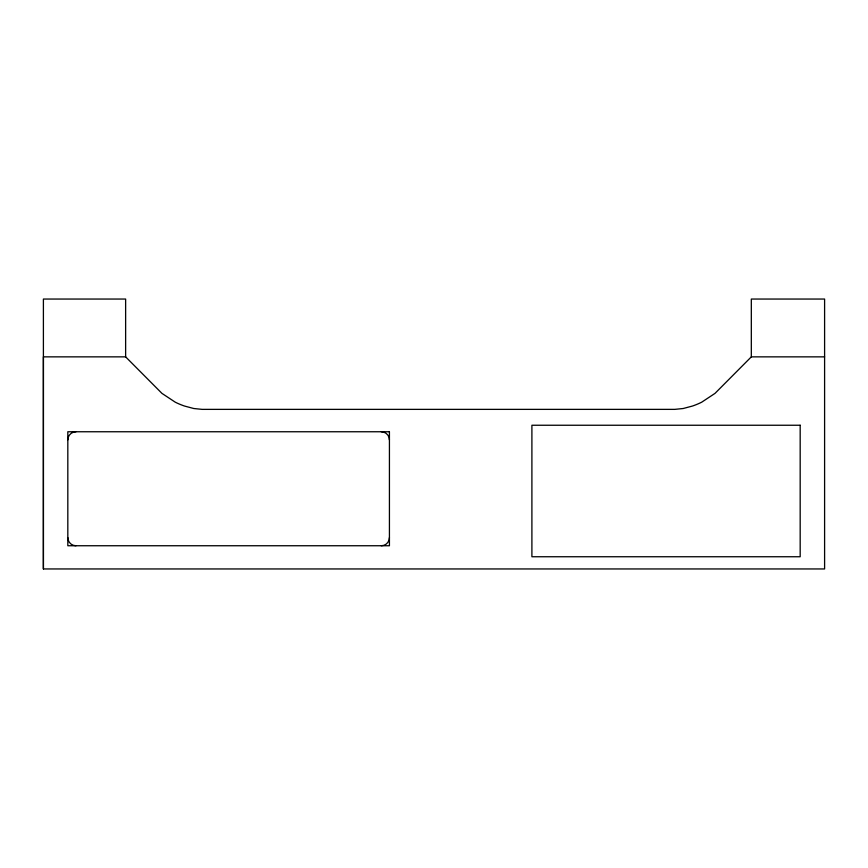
<?xml version="1.0" encoding="UTF-8"?>
<svg xmlns="http://www.w3.org/2000/svg" width="868" height="868" viewBox="0 0 868 868"><rect width="100%" height="100%" fill="white"/><g stroke="black" fill="none" stroke-linecap="round" stroke-linejoin="round"><path stroke-width="1.3" d="M43.4 568.952L43.4 356.856L125.632 356.856L161.958 393.388L175.314 402.22A76.08 76.08 0 0 0 184.526 406.05L193.77 408.513L202.168 409.37L674.794 409.37L683.181 408.513L692.436 406.05A76.08 76.08 0 0 0 701.648 402.22L714.993 393.388L751.319 356.856L751.319 299.048L824.6 299.048L824.6 568.952L43.4 568.952L43.4 299.048L125.632 299.048L125.632 356.856M751.319 356.856L824.6 356.856M75.972 545.744A8.137 8.137 0 0 1 67.823 537.596M389.428 537.596A8.137 8.137 0 0 1 381.28 545.744M381.28 431.754A8.137 8.137 0 0 1 389.428 439.902M67.823 439.902A8.137 8.137 0 0 1 75.972 431.754M800.177 425.244L531.9 425.244L531.9 556.746L800.177 556.746L800.177 425.244M389.428 431.754L67.823 431.754L67.823 545.744L389.428 545.744L389.428 431.754"/></g></svg>
